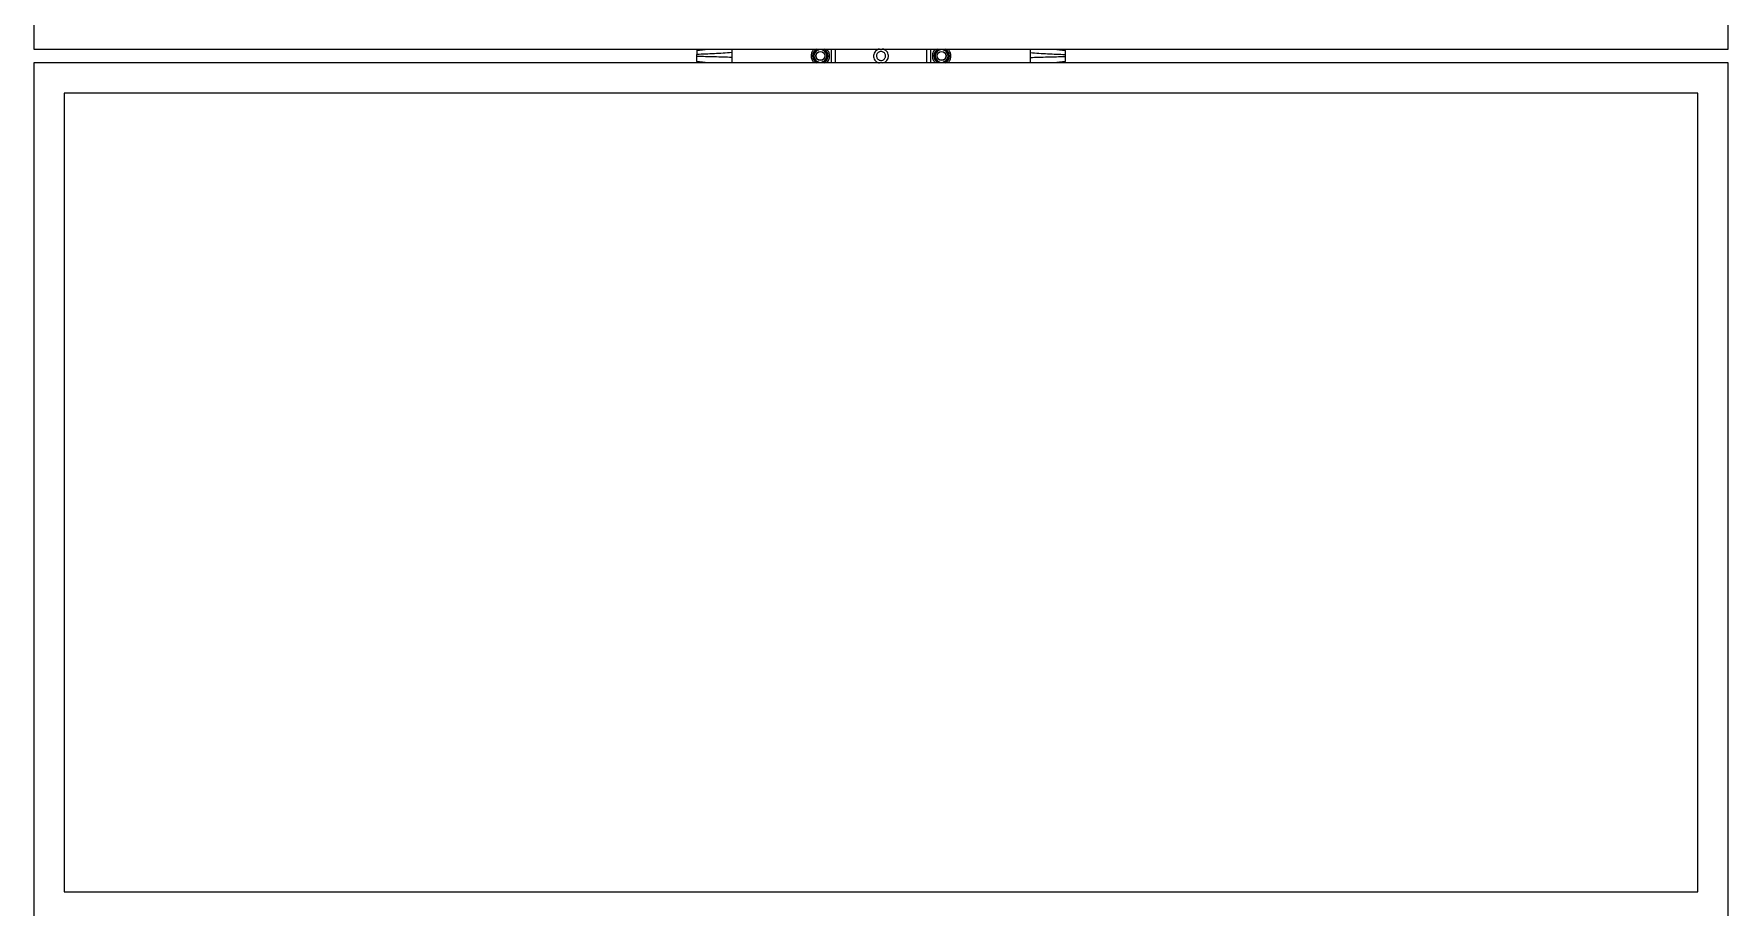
# Model space of a CAD drawing. Header units: inches. Extents: x -1851 to 6314, y -1304 to 4687.
# Drawn here: x -1850.6 to -1761.1, y 810.1 to 856.2 of the extents above; entities that cross this region are included whole.
import ezdxf

# ---------------------------------------------------------------- set-up
doc = ezdxf.new("R2010")
doc.units = ezdxf.units.IN
doc.header["$MEASUREMENT"] = 0
doc.layers.add('E-ARRY-TABL', color=9, linetype='Continuous')

msp = doc.modelspace()

# ---------------------------------------------------------------- linework, layer by layer
at = {"layer": 'E-ARRY-TABL'}
for p, q in [((-1850.63001, 900.83299), (-1850.63001, 855.42219)), ((-1761.09018, 855.42219), (-1761.09018, 900.83299)), ((-1850.63001, 855.42219), (-1761.09018, 855.42219)), ((-1815.58771, 855.34257), (-1815.00166, 855.42219)), ((-1809.39852, 855.41422), (-1809.38976, 855.42219)), ((-1809.02384, 855.42219), (-1808.89526, 855.34758)), ((-1808.88596, 855.42219), (-1808.85999, 855.40836)), ((-1802.98737, 855.41642), (-1802.98098, 855.42219)), ((-1796.71853, 855.42219), (-1796.13248, 855.34257)), ((-1850.63001, 854.68976), (-1850.63001, 809.27897)), ((-1761.09018, 854.68976), (-1850.63001, 854.68976)), ((-1815.00094, 854.68976), (-1815.58771, 854.76939)), ((-1808.73045, 854.69774), (-1808.73921, 854.68976)), ((-1802.83424, 854.68976), (-1802.86252, 854.70496)), ((-1802.69831, 854.68976), (-1802.82685, 854.7655)), ((-1802.32405, 854.69554), (-1802.33043, 854.68976)), ((-1796.13248, 854.76939), (-1796.71926, 854.68976)), ((-1761.09018, 809.27897), (-1761.09018, 854.68976)), ((-1849.02781, 853.08757), (-1849.02781, 810.88117)), ((-1762.69238, 853.08757), (-1849.02781, 853.08757)), ((-1762.69238, 810.88117), (-1762.69238, 853.08757)), ((-1849.02781, 810.88117), (-1762.69238, 810.88117))]:
    msp.add_line(p, q, dxfattribs=at)
for centre, radius in [((-1809.06449, 855.05598), 0.24051), ((-1809.06449, 855.05598), 0.22889), ((-1802.65571, 855.05598), 0.24051), ((-1802.65571, 855.05598), 0.22889)]:
    msp.add_circle(centre, radius, dxfattribs=at)
for centre, radius, start, end in [((-1809.06449, 855.05598), 0.48981, 166.7475613, 177.9975613), ((-1809.06449, 855.05598), 0.48981, 155.4975613, 166.7475613), ((-1809.06449, 855.05598), 0.48981, 144.2475613, 155.4975613), ((-1809.06449, 855.05598), 0.40742, 115.9892336, 244.0107664), ((-1809.06449, 855.05598), 0.48981, 132.9975613, 144.2475613), ((-1809.06449, 855.05598), 0.33715, 119.8725613, 179.8725613), ((-1809.06449, 855.05598), 0.33715, 59.8725613, 119.8725613), ((-1809.06449, 855.05598), 0.33715, 359.8725613, 59.8725613), ((-1809.06449, 855.05598), 0.40742, 295.9892336, 59.8725613), ((-1809.06449, 855.05598), 0.48981, 42.9975613, 48.3883908), ((-1809.06449, 855.05598), 0.48981, 31.7475613, 42.9975613), ((-1809.06449, 855.05598), 0.48981, 20.4975613, 31.7475613), ((-1809.06449, 855.05598), 0.48981, 9.2475613, 20.4975613), ((-1809.06449, 855.05598), 0.48981, 357.9975613, 9.2475613), ((-1802.65571, 855.05598), 0.48981, 166.3684959, 177.6184959), ((-1802.65571, 855.05598), 0.48981, 155.1184959, 166.3684959), ((-1802.65571, 855.05598), 0.48981, 143.8684959, 155.1184959), ((-1802.65571, 855.05598), 0.40742, 115.9892336, 239.4934959), ((-1802.65571, 855.05598), 0.48981, 132.6184959, 143.8684959), ((-1802.65571, 855.05598), 0.33715, 119.4934959, 179.4934959), ((-1802.65571, 855.05598), 0.33715, 59.4934959, 119.4934959), ((-1802.65571, 855.05598), 0.33715, 359.4934959, 59.4934959), ((-1802.65571, 855.05598), 0.40742, 295.9892336, 64.0107664), ((-1802.65571, 855.05598), 0.48981, 42.6184959, 48.3883908), ((-1802.65571, 855.05598), 0.48981, 31.3684959, 42.6184959), ((-1802.65571, 855.05598), 0.48981, 20.1184959, 31.3684959), ((-1802.65571, 855.05598), 0.48981, 8.8684959, 20.1184959), ((-1802.65571, 855.05598), 0.48981, 357.6184959, 8.8684959), ((-1809.06449, 855.05598), 0.48981, 177.9975613, 189.2475613), ((-1809.06449, 855.05598), 0.48981, 189.2475613, 200.4975613), ((-1809.06449, 855.05598), 0.48981, 200.4975613, 211.7475613), ((-1809.06449, 855.05598), 0.48981, 211.7475613, 222.9975613), ((-1809.06449, 855.05598), 0.48981, 222.9975613, 228.3883908), ((-1809.06449, 855.05598), 0.33715, 179.8725613, 239.8725613), ((-1809.06449, 855.05598), 0.33715, 239.8725613, 299.8725613), ((-1809.06449, 855.05598), 0.33715, 299.8725613, 359.8725613), ((-1809.06449, 855.05598), 0.48981, 312.9975613, 324.2475613), ((-1809.06449, 855.05598), 0.48981, 324.2475613, 335.4975613), ((-1809.06449, 855.05598), 0.48981, 335.4975613, 346.7475613), ((-1809.06449, 855.05598), 0.48981, 346.7475613, 357.9975613), ((-1802.65571, 855.05598), 0.48981, 177.6184959, 188.8684959), ((-1802.65571, 855.05598), 0.48981, 188.8684959, 200.1184959), ((-1802.65571, 855.05598), 0.48981, 200.1184959, 211.3684959), ((-1802.65571, 855.05598), 0.48981, 211.3684959, 222.6184959), ((-1802.65571, 855.05598), 0.48981, 222.6184959, 228.3883908), ((-1802.65571, 855.05598), 0.33715, 179.4934959, 239.4934959), ((-1802.65571, 855.05598), 0.33715, 239.4934959, 299.4934959), ((-1802.65571, 855.05598), 0.33715, 299.4934959, 359.4934959), ((-1802.65571, 855.05598), 0.48981, 312.6184959, 323.8684959), ((-1802.65571, 855.05598), 0.48981, 323.8684959, 335.1184959), ((-1802.65571, 855.05598), 0.48981, 335.1184959, 346.3684959), ((-1802.65571, 855.05598), 0.48981, 346.3684959, 357.6184959)]:
    msp.add_arc(centre, radius, start, end, dxfattribs=at)
for points, knots in [([(-1815.58771, 855.42219), (-1815.58771, 855.41372), (-1815.58771, 855.37205), (-1815.58771, 855.35564), (-1815.58771, 855.34257)], [0, 0, 0, 0, 0.20325176, 1, 1, 1, 1]), ([(-1815.58771, 855.34257), (-1815.58771, 855.32764), (-1815.58771, 855.29947), (-1815.58771, 855.26748), (-1815.58771, 855.24125), (-1815.58771, 855.1978), (-1815.58771, 855.15889), (-1815.58771, 855.13656), (-1815.58771, 855.13421)], [0, 0, 0, 0, 0.33678176, 0.63541447, 0.76243525, 0.8746394, 0.98681762, 1, 1, 1, 1]), ([(-1813.74976, 855.23151), (-1814.05585, 855.21114), (-1814.66796, 855.17039), (-1815.28115, 855.14627), (-1815.58771, 855.13421)], [0, 0, 0, 0, 0.50005003, 1, 1, 1, 1]), ([(-1815.58771, 855.02618), (-1815.58771, 855.0294), (-1815.58771, 855.03395), (-1815.58771, 855.04118), (-1815.58771, 855.04565), (-1815.58771, 855.04927), (-1815.58771, 855.05072), (-1815.58771, 855.05361), (-1815.58771, 855.05838), (-1815.58771, 855.06503), (-1815.58771, 855.0736), (-1815.58771, 855.08717), (-1815.58771, 855.10769), (-1815.58771, 855.12451), (-1815.58771, 855.13421)], [0, 0, 0, 0, 0.08879268, 0.12526657, 0.19819658, 0.21143495, 0.2246733, 0.23791163, 0.29086497, 0.35553149, 0.42020743, 0.52626341, 0.72662599, 1, 1, 1, 1]), ([(-1813.75188, 855.42219), (-1813.75153, 855.40969), (-1813.75074, 855.3814), (-1813.74997, 855.31616), (-1813.74983, 855.25961), (-1813.74976, 855.23151)], [0, 0, 0, 0, 0.28487701, 0.64472297, 1, 1, 1, 1]), ([(-1813.74976, 855.23151), (-1813.74984, 855.1922), (-1813.74994, 855.1452), (-1813.75022, 855.08982), (-1813.75027, 855.06491), (-1813.75028, 855.04384), (-1813.75022, 855.02857), (-1813.75021, 855.0176), (-1813.75013, 855.00158), (-1813.75004, 854.98663), (-1813.74998, 854.97754)], [0, 0, 0, 0, 0.47390056, 0.56658419, 0.64609734, 0.76528998, 0.81285189, 0.82468891, 0.89350459, 1, 1, 1, 1]), ([(-1809.40163, 855.05673), (-1809.40162, 855.06134), (-1809.40148, 855.12708), (-1809.40133, 855.19149), (-1809.4012, 855.25138)], [0, 0, 0, 0, 0.07022032, 1, 1, 1, 1]), ([(-1809.4012, 855.25138), (-1809.37379, 855.26713), (-1809.31846, 855.2989), (-1809.26127, 855.33176), (-1809.23241, 855.34833)], [0, 0, 0, 0, 0.49545796, 1, 1, 1, 1]), ([(-1809.23241, 855.34833), (-1809.22841, 855.35063), (-1809.18499, 855.37557), (-1809.14244, 855.40001), (-1809.10382, 855.42219)], [0, 0, 0, 0, 0.09219659, 1, 1, 1, 1]), ([(-1808.89526, 855.34758), (-1808.88141, 855.33954), (-1808.82444, 855.30648), (-1808.76892, 855.27426), (-1808.72691, 855.24988)], [0, 0, 0, 0, 0.24316571, 1, 1, 1, 1]), ([(-1808.72691, 855.24988), (-1808.72698, 855.21827), (-1808.72712, 855.15446), (-1808.72727, 855.08851), (-1808.72734, 855.05523)], [0, 0, 0, 0, 0.49545796, 1, 1, 1, 1]), ([(-1808.49704, 855.42219), (-1808.49683, 855.39364), (-1808.49497, 855.14951), (-1808.4963, 854.90536), (-1808.49748, 854.68976)], [0, 0, 0, 0, 0.11695965, 1, 1, 1, 1]), ([(-1808.26877, 854.68976), (-1808.26796, 854.90583), (-1808.26704, 855.14998), (-1808.26851, 855.39411), (-1808.26868, 855.42219)], [0, 0, 0, 0, 0.88496735, 1, 1, 1, 1]), ([(-1805.93122, 855.42219), (-1805.95079, 855.41995), (-1806.01386, 855.41273), (-1806.10891, 855.35735), (-1806.20022, 855.26399), (-1806.25323, 855.14405), (-1806.26156, 855.01472), (-1806.22461, 854.89024), (-1806.14679, 854.78601), (-1806.047, 854.7135), (-1805.97101, 854.69694), (-1805.93808, 854.68976)], [0, 0, 0, 0, 0.05546714, 0.17874011, 0.30106824, 0.42207478, 0.54148605, 0.66055055, 0.78149386, 0.90531594, 1, 1, 1, 1]), ([(-1805.62837, 855.10821), (-1805.62502, 855.08175), (-1805.61934, 855.03694), (-1805.63673, 854.96662), (-1805.67217, 854.9033), (-1805.733, 854.85004), (-1805.8078, 854.81966), (-1805.88886, 854.8156), (-1805.96685, 854.83869), (-1806.03253, 854.88613), (-1806.07876, 854.95227), (-1806.10075, 855.0301), (-1806.09585, 855.1111), (-1806.07473, 855.16116), (-1806.04616, 855.20601), (-1806.00991, 855.24609), (-1805.93911, 855.28472), (-1805.85923, 855.29805), (-1805.77899, 855.28414), (-1805.70856, 855.24441), (-1805.65351, 855.18425), (-1805.63674, 855.13351), (-1805.62837, 855.10821)], [0, 0, 0, 0, 0.05318276, 0.09005186, 0.14393099, 0.19750813, 0.25069383, 0.30399741, 0.357752, 0.41158851, 0.46500708, 0.51815786, 0.57160806, 0.62534802, 0.6254612, 0.67918991, 0.73247166, 0.7856688, 0.83927645, 0.89315627, 0.94674062, 1, 1, 1, 1]), ([(-1805.46641, 855.01326), (-1805.46572, 855.05566), (-1805.46434, 855.14076), (-1805.5184, 855.26064), (-1805.60776, 855.35494), (-1805.70401, 855.41197), (-1805.76883, 855.4197), (-1805.78971, 855.42219)], [0, 0, 0, 0, 0.21832836, 0.43818827, 0.66225644, 0.89122321, 1, 1, 1, 1]), ([(-1803.45156, 855.42219), (-1803.45224, 855.20288), (-1803.45299, 854.95873), (-1803.45172, 854.7146), (-1803.45159, 854.68976)], [0, 0, 0, 0, 0.89827738, 1, 1, 1, 1]), ([(-1803.22317, 854.68976), (-1803.22336, 854.7151), (-1803.22524, 854.95923), (-1803.2239, 855.20338), (-1803.2227, 855.42219)], [0, 0, 0, 0, 0.10376783, 1, 1, 1, 1]), ([(-1802.99284, 855.05896), (-1802.9928, 855.06357), (-1802.99222, 855.1293), (-1802.99165, 855.19372), (-1802.99112, 855.2536)], [0, 0, 0, 0, 0.07022032, 1, 1, 1, 1]), ([(-1802.99112, 855.2536), (-1802.9636, 855.26917), (-1802.90807, 855.30058), (-1802.85066, 855.33305), (-1802.82169, 855.34944)], [0, 0, 0, 0, 0.49545796, 1, 1, 1, 1]), ([(-1802.82169, 855.34944), (-1802.81767, 855.35171), (-1802.77424, 855.37627), (-1802.73168, 855.40035), (-1802.69306, 855.42219)], [0, 0, 0, 0, 0.09251655, 1, 1, 1, 1]), ([(-1802.6131, 855.42219), (-1802.5842, 855.40516), (-1802.54184, 855.38021), (-1802.49837, 855.35459), (-1802.48456, 855.34646)], [0, 0, 0, 0, 0.68234647, 1, 1, 1, 1]), ([(-1802.48456, 855.34646), (-1802.44057, 855.32054), (-1802.38379, 855.28708), (-1802.32916, 855.2549), (-1802.31685, 855.24764)], [0, 0, 0, 0, 0.77461933, 1, 1, 1, 1]), ([(-1802.31685, 855.24764), (-1802.31713, 855.21603), (-1802.31769, 855.15223), (-1802.31828, 855.08628), (-1802.31857, 855.053)], [0, 0, 0, 0, 0.49545796, 1, 1, 1, 1]), ([(-1797.96823, 855.42219), (-1797.96843, 855.41717), (-1797.96923, 855.39701), (-1797.97012, 855.33375), (-1797.97033, 855.26578), (-1797.97043, 855.23151)], [0, 0, 0, 0, 0.14153086, 0.56714468, 1, 1, 1, 1]), ([(-1797.97043, 855.23151), (-1797.97035, 855.1922), (-1797.97025, 855.1452), (-1797.96997, 855.08982), (-1797.96992, 855.06491), (-1797.96991, 855.04384), (-1797.96998, 855.02857), (-1797.96998, 855.0176), (-1797.97007, 855.00158), (-1797.97016, 854.98663), (-1797.97021, 854.97754)], [0, 0, 0, 0, 0.47390056, 0.56658419, 0.64609734, 0.76528998, 0.81285189, 0.82468891, 0.89350459, 1, 1, 1, 1]), ([(-1797.97043, 855.23151), (-1797.66434, 855.21114), (-1797.05223, 855.17039), (-1796.43904, 855.14627), (-1796.13248, 855.13421)], [0, 0, 0, 0, 0.50005003, 1, 1, 1, 1]), ([(-1796.13248, 855.34257), (-1796.13248, 855.35629), (-1796.13248, 855.37283), (-1796.13248, 855.415), (-1796.13248, 855.42219)], [0, 0, 0, 0, 0.82924583, 1, 1, 1, 1]), ([(-1796.13248, 855.34257), (-1796.13248, 855.3275), (-1796.13248, 855.29768), (-1796.13248, 855.26869), (-1796.13248, 855.2341), (-1796.13248, 855.18806), (-1796.13248, 855.1514), (-1796.13248, 855.13421)], [0, 0, 0, 0, 0.33226531, 0.65749152, 0.78830451, 0.90070504, 1, 1, 1, 1]), ([(-1796.13248, 855.13421), (-1796.13248, 855.12089), (-1796.13248, 855.10242), (-1796.13248, 855.08209), (-1796.13248, 855.0741), (-1796.13248, 855.06612), (-1796.13248, 855.05881), (-1796.13248, 855.05216), (-1796.13248, 855.05049), (-1796.13248, 855.04817), (-1796.13248, 855.04518), (-1796.13248, 855.03986), (-1796.13248, 855.03352), (-1796.13248, 855.02852), (-1796.13248, 855.02618)], [0, 0, 0, 0, 0.37846039, 0.52505981, 0.56152037, 0.59798215, 0.74387586, 0.76219315, 0.78042261, 0.78953734, 0.82599699, 0.8624566, 0.93540184, 1, 1, 1, 1]), ([(-1813.74998, 854.97754), (-1814.05615, 854.98828), (-1814.66843, 855.00975), (-1815.2813, 855.0207), (-1815.58771, 855.02618)], [0, 0, 0, 0, 0.5000369, 1, 1, 1, 1]), ([(-1815.58771, 854.76939), (-1815.58771, 854.77444), (-1815.58771, 854.80394), (-1815.58771, 854.83044), (-1815.58771, 854.87613), (-1815.58771, 854.91805), (-1815.58771, 854.96928), (-1815.58771, 855.00704), (-1815.58771, 855.02618)], [0, 0, 0, 0, 0.10440808, 0.6100925, 0.71322901, 0.81638141, 0.90695804, 1, 1, 1, 1]), ([(-1815.58771, 854.76939), (-1815.58771, 854.75567), (-1815.58771, 854.73913), (-1815.58771, 854.69696), (-1815.58771, 854.68976)], [0, 0, 0, 0, 0.82924583, 1, 1, 1, 1]), ([(-1813.74998, 854.97754), (-1813.74987, 854.949), (-1813.74964, 854.8876), (-1813.74994, 854.80175), (-1813.75069, 854.73129), (-1813.75153, 854.70218), (-1813.75189, 854.68976)], [0, 0, 0, 0, 0.23768233, 0.51129798, 0.79146028, 1, 1, 1, 1]), ([(-1809.40207, 854.86208), (-1809.402, 854.89369), (-1809.40185, 854.95749), (-1809.40171, 855.02345), (-1809.40163, 855.05673)], [0, 0, 0, 0, 0.49545796, 1, 1, 1, 1]), ([(-1809.23371, 854.76438), (-1809.27787, 854.79), (-1809.33487, 854.82308), (-1809.38971, 854.8549), (-1809.40207, 854.86208)], [0, 0, 0, 0, 0.77461933, 1, 1, 1, 1]), ([(-1809.10514, 854.68976), (-1809.134, 854.70651), (-1809.17637, 854.7311), (-1809.21985, 854.75633), (-1809.23371, 854.76438)], [0, 0, 0, 0, 0.68117419, 1, 1, 1, 1]), ([(-1808.89656, 854.76363), (-1808.90057, 854.76133), (-1808.94398, 854.73639), (-1808.98653, 854.71195), (-1809.02516, 854.68976)], [0, 0, 0, 0, 0.09219659, 1, 1, 1, 1]), ([(-1808.72777, 854.86058), (-1808.75519, 854.84483), (-1808.81051, 854.81305), (-1808.86771, 854.7802), (-1808.89656, 854.76363)], [0, 0, 0, 0, 0.49545796, 1, 1, 1, 1]), ([(-1808.72734, 855.05523), (-1808.72735, 855.05061), (-1808.7275, 854.98488), (-1808.72764, 854.92047), (-1808.72777, 854.86058)], [0, 0, 0, 0, 0.07022032, 1, 1, 1, 1]), ([(-1805.76795, 854.68976), (-1805.72811, 854.70215), (-1805.64654, 854.72753), (-1805.54799, 854.81304), (-1805.4857, 854.91331), (-1805.47196, 854.98448), (-1805.46641, 855.01326)], [0, 0, 0, 0, 0.26374459, 0.54015918, 0.81403697, 1, 1, 1, 1]), ([(-1802.99456, 854.86431), (-1802.99428, 854.89593), (-1802.99372, 854.95973), (-1802.99313, 855.02568), (-1802.99284, 855.05896)], [0, 0, 0, 0, 0.49545796, 1, 1, 1, 1]), ([(-1802.82685, 854.7655), (-1802.84065, 854.77363), (-1802.89741, 854.80707), (-1802.95271, 854.83965), (-1802.99456, 854.86431)], [0, 0, 0, 0, 0.24316571, 1, 1, 1, 1]), ([(-1802.48972, 854.76252), (-1802.49374, 854.76025), (-1802.53717, 854.73568), (-1802.57973, 854.71161), (-1802.61835, 854.68976)], [0, 0, 0, 0, 0.09251655, 1, 1, 1, 1]), ([(-1802.32029, 854.85835), (-1802.34781, 854.84279), (-1802.40334, 854.81138), (-1802.46075, 854.77891), (-1802.48972, 854.76252)], [0, 0, 0, 0, 0.49545796, 1, 1, 1, 1]), ([(-1802.31857, 855.053), (-1802.31861, 855.04838), (-1802.31919, 854.98265), (-1802.31976, 854.91824), (-1802.32029, 854.85835)], [0, 0, 0, 0, 0.07022032, 1, 1, 1, 1]), ([(-1797.97021, 854.97754), (-1797.97033, 854.94451), (-1797.97058, 854.87338), (-1797.97008, 854.77892), (-1797.96924, 854.7149), (-1797.96844, 854.69478), (-1797.96824, 854.68976)], [0, 0, 0, 0, 0.27287863, 0.58761891, 0.89709364, 1, 1, 1, 1]), ([(-1797.97021, 854.97754), (-1797.66405, 854.98828), (-1797.05176, 855.00975), (-1796.43889, 855.0207), (-1796.13248, 855.02618)], [0, 0, 0, 0, 0.5000369, 1, 1, 1, 1]), ([(-1796.13248, 855.02618), (-1796.13248, 855.00748), (-1796.13248, 854.96756), (-1796.13248, 854.91461), (-1796.13248, 854.87116), (-1796.13248, 854.8442), (-1796.13248, 854.81247), (-1796.13248, 854.78414), (-1796.13248, 854.76939)], [0, 0, 0, 0, 0.0909871, 0.19422226, 0.29748069, 0.41285151, 0.69427365, 1, 1, 1, 1]), ([(-1796.13248, 854.68976), (-1796.13248, 854.69823), (-1796.13248, 854.73991), (-1796.13248, 854.75632), (-1796.13248, 854.76939)], [0, 0, 0, 0, 0.20325176, 1, 1, 1, 1])]:
    msp.add_open_spline(points, degree=3, knots=knots, dxfattribs=at)

doc.saveas('drawing.dxf')
